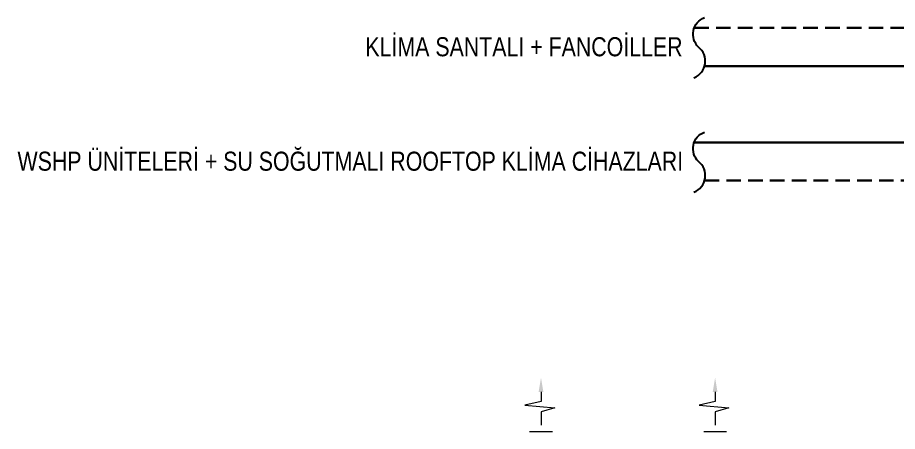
# Model space of a CAD drawing. Header units: centimetres. Extents: x 138114 to 163114, y -131897 to -111897.
# Drawn here: x 142535 to 143687, y -125796 to -125253 of the extents above; entities that cross this region are included whole.
import ezdxf
from ezdxf.enums import TextEntityAlignment as Align

# ---------------------------------------------------------------- set-up
doc = ezdxf.new("R2010")
doc.units = ezdxf.units.CM
doc.header["$LTSCALE"] = 1.5
doc.linetypes.add('DASHED2', pattern=[9.525, 6.35, -3.175])
for name, color, linetype, lineweight in [('T-CIHAZ', 101, 'Continuous', 30), ('T-ISITMA', 1, 'Continuous', 30), ('T-WSHP-BORUSU', 30, 'Continuous', 30)]:
    doc.layers.add(name, color=color, linetype=linetype, lineweight=lineweight)
doc.layers.add('T-TEXT', color=85, linetype='Continuous')
doc.styles.add('ARIAL', font='arial.ttf', dxfattribs={"width": 0.85})

# ---------------------------------------------------------------- blocks, each defined once
blk = doc.blocks.new('Kesme')
blk.add_lwpolyline([(-21.54, -0.22, 0.576786), (-4.81, -2.72, -0.54493), (11.29, -5.93)], format="xyb")
blk = doc.blocks.new('BHETRBRTD')
at = {"color": 253, "lineweight": 18}
for p, q in [((-115.4, 859.8), (-115.4, 847.1)), ((112.6, 859.8), (112.6, 847.1)), ((-94.3, 842.5), (-133.3, 838.8)), ((-115.4, 847.1), (-94.3, 842.5)), ((133.7, 842.5), (94.7, 838.8)), ((112.6, 847.1), (133.7, 842.5)), ((-133.3, 838.8), (-115.4, 833.9)), ((-115.4, 833.9), (-115.4, 816.4)), ((94.7, 838.8), (112.6, 833.9)), ((112.6, 833.9), (112.6, 816.4)), ((-100.5, 808.1), (-130.3, 808.1)), ((127.5, 808.1), (97.7, 808.1))]:
    blk.add_line(p, q, dxfattribs=at)
for points in [[(-118.5, 859.8), (-112.3, 859.8), (-115.4, 878.4)], [(109.5, 859.8), (115.7, 859.8), (112.6, 878.4)]]:
    blk.add_solid(points, dxfattribs=at)

msp = doc.modelspace()

# ---------------------------------------------------------------- linework, layer by layer
at = {"layer": 'T-ISITMA', "linetype": 'DASHED2', "ltscale": 2}
msp.add_line((143420.9, -125267), (152526.2, -125267), dxfattribs=at)
at = {"layer": 'T-ISITMA'}
msp.add_line((143434.4, -125317), (152555.1, -125317), dxfattribs=at)
at = {"layer": 'T-WSHP-BORUSU'}
msp.add_line((143420.9, -125417), (148353.1, -125417), dxfattribs=at)
at = {"layer": 'T-WSHP-BORUSU', "linetype": 'DASHED2', "ltscale": 2}
msp.add_line((143434.4, -125467), (146465.8, -125467), dxfattribs=at)

# ---------------------------------------------------------------- block references
at = {"layer": 'T-CIHAZ', "xscale": -1}
msp.add_blockref('BHETRBRTD', (143332.9, -126603.8, 54498917), dxfattribs=at)
at = {"layer": 'T-TEXT', "xscale": 2.4, "yscale": 2.4, "zscale": 2.4, "rotation": 90.00000000000001}
for p in [(143420, -125280.5), (143420, -125430.5)]:
    msp.add_blockref('Kesme', p, dxfattribs=at)

# ---------------------------------------------------------------- texts
at = {"layer": 'T-TEXT', "style": 'ARIAL', "width": 0.8}
msp.add_text('KLİMA SANTALI + FANCOİLLER', height=25, dxfattribs=at).set_placement((143198, -125291.6), align=Align.MIDDLE_CENTER)
msp.add_text('WSHP ÜNİTELERİ + SU SOĞUTMALI ROOFTOP KLİMA CİHAZLARI', height=25, dxfattribs=at).set_placement((143406.4, -125441.6), align=Align.MIDDLE_RIGHT)

doc.saveas('drawing.dxf')
